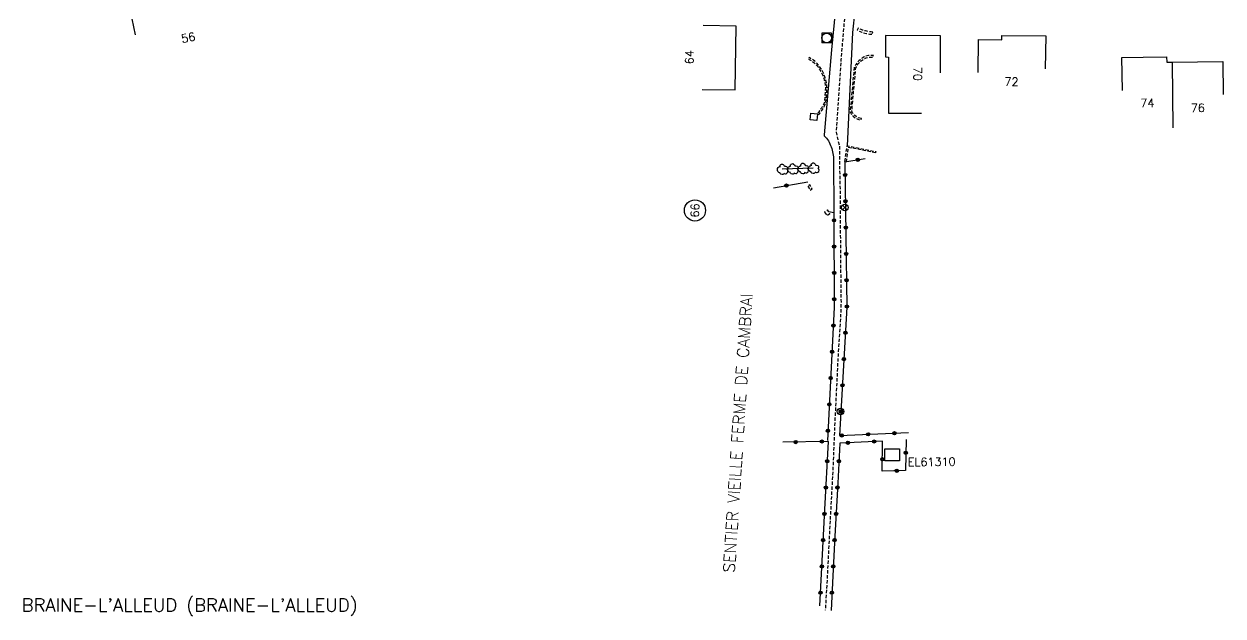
# Model space of a CAD drawing. Header units: millimetres. Extents: x 151000 to 151992, y 152687 to 153000.
# Drawn here: x 151440.8 to 151623.2, y 152750.5 to 152840.5 of the extents above; entities that cross this region are included whole.
import ezdxf
from ezdxf.enums import TextEntityAlignment as Align

# ---------------------------------------------------------------- set-up
doc = ezdxf.new("R2010")
doc.units = ezdxf.units.MM
doc.linetypes.add('DASHED', pattern=[0.75, 0.5, -0.25])
doc.layers.get('0').update_dxf_attribs({"linetype": 'CONTINUOUS'})
for name, color, linetype in [('W0001', 6, 'DASHED'), ('W0008', 7, 'CONTINUOUS'), ('W0100', 7, 'CONTINUOUS'), ('W0112', 1, 'DASHED'), ('W0300', 7, 'CONTINUOUS'), ('W0302', 3, 'CONTINUOUS'), ('W0322', 7, 'CONTINUOUS'), ('W0420', 7, 'CONTINUOUS'), ('W0469', 7, 'CONTINUOUS'), ('W0980', 7, 'CONTINUOUS'), ('W0984', 7, 'CONTINUOUS'), ('W0989', 7, 'CONTINUOUS'), ('W0991', 7, 'CONTINUOUS'), ('W1102', 7, 'CONTINUOUS')]:
    doc.layers.add(name, color=color, linetype=linetype)
doc.styles.get("Standard").update_dxf_attribs({"font": 'romans.shx', "width": 0.85})

# ---------------------------------------------------------------- blocks, each defined once
blk = doc.blocks.new('T300')
for p, q in [((-0.8, 0.51), (-0.86, 0.34)), ((-0.86, 0.34), (-0.86, 0.17)), ((-0.86, 0.17), (-0.74, 0.06)), ((-0.69, 0.63), (-0.8, 0.51)), ((-0.8, -0.06), (-0.74, 0.06)), ((-0.74, 0.06), (-0.69, 0.11)), ((-0.57, 0.69), (-0.69, 0.63)), ((-0.46, 0.69), (-0.57, 0.69)), ((-0.29, 0.63), (-0.46, 0.69)), ((-0.29, 0.63), (-0.17, 0.74)), ((-0.23, 0.57), (-0.29, 0.63)), ((-0.17, 0.74), (-0.06, 0.8)), ((-0.06, 0.8), (0.06, 0.8)), ((0.06, 0.8), (0.23, 0.74)), ((0.23, 0.74), (0.34, 0.63)), ((0.34, 0.63), (0.4, 0.51)), ((0.46, 0.46), (0.34, 0.46)), ((0.4, 0.51), (0.4, 0.46)), ((0.57, 0.4), (0.46, 0.46)), ((0.57, 0.4), (0.69, 0.29)), ((0.69, 0.29), (0.74, 0.17)), ((0.74, 0.06), (0.69, -0.17)), ((0.74, 0.17), (0.74, 0.06)), ((-0.8, -0.17), (-0.8, -0.06)), ((-0.8, -0.23), (-0.8, -0.17)), ((-0.74, -0.34), (-0.8, -0.23)), ((-0.69, -0.4), (-0.74, -0.34)), ((-0.51, -0.46), (-0.69, -0.4)), ((-0.4, -0.46), (-0.51, -0.46)), ((-0.4, -0.46), (-0.34, -0.46)), ((-0.34, -0.46), (-0.34, -0.4)), ((-0.34, -0.51), (-0.34, -0.46)), ((-0.29, -0.63), (-0.34, -0.51)), ((-0.17, -0.74), (-0.29, -0.63)), ((-0.06, -0.8), (-0.17, -0.74)), ((0.06, -0.8), (-0.06, -0.8)), ((0.17, -0.74), (0.06, -0.8)), ((0.23, -0.69), (0.17, -0.74)), ((0.29, -0.46), (0.23, -0.46)), ((0.29, -0.63), (0.23, -0.69)), ((0.46, -0.4), (0.29, -0.46)), ((0.34, -0.51), (0.29, -0.63)), ((0.34, -0.51), (0.34, -0.46)), ((0.57, -0.34), (0.46, -0.4)), ((0.63, -0.29), (0.57, -0.34)), ((0.69, -0.17), (0.63, -0.29))]:
    blk.add_line(p, q)
blk = doc.blocks.new('t322o')
at = {"color": 0, "linetype": 'Continuous'}
for radius in [0.25, 0.15]:
    blk.add_circle((0, 0), radius, dxfattribs=at)
blk = doc.blocks.new('t112o')
at = {"color": 0, "linetype": 'Continuous'}
for p, q in [((-0.5, 0.5), (0.5, 0.5)), ((-0.5, -0.5), (-0.5, 0.5)), ((0.5, 0.5), (0.5, -0.5)), ((0.5, -0.5), (-0.5, -0.5))]:
    blk.add_line(p, q, dxfattribs=at)
blk = doc.blocks.new('T420')
for p, q in [((0.75, 0.75), (-0.75, 0.75)), ((-0.75, 0.75), (-0.75, -0.75)), ((0.75, 0.75), (0.75, -0.75)), ((0.75, -0.75), (-0.75, -0.75))]:
    blk.add_line(p, q)
blk.add_ellipse((0, 0), major_axis=(-0.53, 0.53), ratio=1, start_param=3.926991, end_param=10.210176)
blk = doc.blocks.new('T469')
at = {"color": 0, "linetype": 'Continuous', "flags": 128}
for points in [[(-0.35, 0.35), (0.35, -0.35)], [(-0.35, -0.35), (0.35, 0.35)]]:
    blk.add_lwpolyline(points, dxfattribs=at)
at = {"color": 0, "linetype": 'Continuous'}
blk.add_circle((0, 0), 0.5, dxfattribs=at)

msp = doc.modelspace()

# ---------------------------------------------------------------- linework, layer by layer
at = {"layer": 'W0001', "flags": 128}
msp.add_lwpolyline([(151567.67, 152862.16), (151567.17, 152858), (151566.57, 152852.67), (151566.12, 152847.25), (151565.75, 152842.87), (151565.1, 152835.04), (151564.36, 152824), (151564.89, 152821.73), (151564.87, 152819.39), (151564.98, 152814.16), (151565.01, 152805.99), (151565.11, 152798.07), (151565, 152795.24), (151564.65, 152789.99), (151564.19, 152780.57), (151563.85, 152772.5), (151563.41, 152764.4), (151562.94, 152755.11), (151562.71, 152751.35)], dxfattribs=at)
at = {"layer": 'W0008', "flags": 128}
for points in [[(151567.91, 152849.27), (151566.83, 152839.16), (151566.04, 152821.94)], [(151564.25, 152842.76), (151563.67, 152836.55), (151562.56, 152823.6), (151562.55, 152823.45), (151562.73, 152823.28), (151562.91, 152823.1), (151563.06, 152822.91), (151563.2, 152822.7), (151563.32, 152822.48), (151563.43, 152822.24), (151563.53, 152822.01), (151563.62, 152821.77), (151563.7, 152821.52), (151563.77, 152821.28), (151563.82, 152821.03), (151563.87, 152820.78), (151563.91, 152820.53), (151563.94, 152820.27), (151563.95, 152820.02), (151564.03, 152811.83)]]:
    msp.add_lwpolyline(points, dxfattribs=at)
at = {"layer": 'W0100', "flags": 128}
for points in [[(151457.75, 152838.79), (151456.75, 152843.69), (151472.04, 152846.81), (151473.04, 152841.91)], [(151543.98, 152830.51), (151548.98, 152830.44), (151549.13, 152840.14), (151544.13, 152840.22)], [(151580.23, 152833.03), (151580.23, 152838.64), (151571.86, 152838.71), (151571.86, 152835.45), (151572.33, 152835.44), (151572.34, 152826.89), (151577.34, 152826.89)], [(151585.95, 152833.11), (151586.01, 152838.11), (151589.57, 152838.07), (151589.58, 152838.72), (151596.25, 152838.64), (151596.19, 152833.64)], [(151607.91, 152830.37), (151607.84, 152835.37), (151611.06, 152835.41), (151614.65, 152835.46), (151614.66, 152834.66), (151615.48, 152834.67), (151623.18, 152834.74), (151623.23, 152829.74)]]:
    msp.add_lwpolyline(points, dxfattribs=at)
msp.add_lwpolyline([(151571.79, 152775.87), (151573.99, 152775.89), (151574, 152774.07), (151571.79, 152774.07)], close=True, dxfattribs=at)
at = {"layer": 'W0112', "flags": 128}
for points in [[(151569.93, 152839.24), (151569.7, 152839.25), (151569.48, 152839.27), (151569.26, 152839.31), (151569.04, 152839.35), (151568.82, 152839.4), (151568.61, 152839.46), (151568.38, 152839.53), (151568.16, 152839.62), (151567.94, 152839.72), (151567.72, 152839.84), (151567.55, 152839.54), (151567.78, 152839.41), (151568.02, 152839.3), (151568.26, 152839.21), (151568.51, 152839.12), (151568.74, 152839.06), (151568.97, 152839.01), (151569.2, 152838.96), (151569.44, 152838.93), (151569.67, 152838.9), (151569.91, 152838.89)], [(151560.14, 152835.14), (151560.36, 152835.02), (151560.57, 152834.89), (151560.77, 152834.76), (151560.95, 152834.61), (151561.13, 152834.46), (151561.3, 152834.29), (151561.46, 152834.12), (151561.61, 152833.93), (151561.75, 152833.73), (151561.88, 152833.52), (151562.01, 152833.3), (151562.12, 152833.09), (151562.23, 152832.87), (151562.32, 152832.65), (151562.41, 152832.42), (151562.48, 152832.19), (151562.55, 152831.96), (151562.61, 152831.73), (151562.66, 152831.49), (151562.7, 152831.25), (151562.73, 152831), (151562.75, 152830.77), (151562.58, 152828.56), (151562.49, 152828.35), (151562.38, 152828.12), (151562.25, 152827.89), (151562.12, 152827.67), (151561.98, 152827.45), (151561.83, 152827.24), (151561.67, 152827.03), (151561.5, 152826.83), (151561.68, 152826.67), (151561.86, 152826.88), (151562.02, 152827.09), (151562.18, 152827.31), (151562.32, 152827.54), (151562.46, 152827.77), (151562.59, 152828.01), (151562.71, 152828.25), (151562.82, 152828.5), (151562.99, 152830.77), (151562.97, 152831.03), (151562.94, 152831.28), (151562.9, 152831.53), (151562.85, 152831.78), (151562.79, 152832.02), (151562.72, 152832.27), (151562.64, 152832.5), (151562.55, 152832.74), (151562.45, 152832.97), (151562.34, 152833.2), (151562.22, 152833.42), (151562.09, 152833.64), (151561.95, 152833.86), (151561.8, 152834.07), (151561.64, 152834.27), (151561.47, 152834.46), (151561.29, 152834.64), (151561.11, 152834.8), (151560.91, 152834.96), (151560.7, 152835.1), (151560.48, 152835.23), (151560.25, 152835.35)], [(151568.2, 152826.09), (151567.97, 152826.15), (151567.77, 152826.22), (151567.58, 152826.31), (151567.4, 152826.41), (151567.22, 152826.54), (151567.06, 152826.68), (151566.92, 152826.85), (151566.81, 152827.04), (151566.75, 152827.22), (151567.35, 152833.78), (151567.44, 152833.96), (151567.56, 152834.16), (151567.69, 152834.35), (151567.83, 152834.53), (151567.99, 152834.69), (151568.16, 152834.84), (151568.34, 152834.98), (151568.54, 152835.11), (151568.75, 152835.23), (151568.95, 152835.32), (151569.15, 152835.38), (151569.35, 152835.42), (151569.55, 152835.44), (151569.76, 152835.43), (151569.99, 152835.4), (151570.03, 152835.65), (151569.79, 152835.68), (151569.55, 152835.69), (151569.31, 152835.67), (151569.08, 152835.62), (151568.86, 152835.55), (151568.63, 152835.45), (151568.41, 152835.32), (151568.2, 152835.19), (151568, 152835.03), (151567.82, 152834.87), (151567.65, 152834.69), (151567.49, 152834.5), (151567.35, 152834.3), (151567.22, 152834.08), (151567.1, 152833.85), (151566.5, 152827.19), (151566.58, 152826.93), (151566.71, 152826.71), (151566.89, 152826.5), (151567.07, 152826.34), (151567.26, 152826.21), (151567.46, 152826.09), (151567.68, 152825.99), (151567.9, 152825.91), (151568.14, 152825.85)], [(151570.36, 152820.87), (151566.2, 152821.71), (151565.88, 152819.49), (151565.69, 152819.51), (151566.04, 152821.95), (151570.4, 152821.06)], [(151560.04, 152815.83), (151560.4, 152815.21), (151560.71, 152815.39), (151560.35, 152816.01)], [(151562.59, 152811.88), (151562.97, 152811.35), (151563.42, 152811.68), (151563.05, 152812.2)]]:
    msp.add_lwpolyline(points, close=True, dxfattribs=at)
at = {"layer": 'W0302', "flags": 128}
msp.add_lwpolyline([(151560.89, 152818.54), (151556.16, 152818.37)], dxfattribs=at)
at = {"layer": 'W0322', "flags": 128}
for points in [[(151565.69, 152819.51), (151566.01, 152797.43), (151564.87, 152777.91), (151575.38, 152778.35)], [(151565.69, 152819.51), (151568.8, 152820)], [(151554.83, 152815.55), (151560.07, 152816.49)], [(151563.26, 152811.98), (151564.03, 152811.83), (151564.09, 152797.36), (151563.05, 152777.17)], [(151561.89, 152752.02), (151562.63, 152766.67), (151563.18, 152777.02), (151556.26, 152776.88)], [(151575, 152777.28), (151574.9, 152772.6), (151571.39, 152772.5), (151571.4, 152777.06), (151564.93, 152776.75), (151564.6, 152770.67), (151564.17, 152762.61), (151563.84, 152756.58), (151563.6, 152751.33)]]:
    msp.add_lwpolyline(points, dxfattribs=at)
at = {"layer": 'W1102', "flags": 128}
msp.add_lwpolyline([(151615.48, 152834.67), (151615.57, 152824.67)], dxfattribs=at)
at = {"layer": 'W1102'}
msp.add_circle((151542.88, 152812.12), 1.61, dxfattribs=at)

# ---------------------------------------------------------------- block references
at = {"layer": 'W0112', "rotation": 353.9791037404639}
msp.add_blockref('t112o', (151560.98, 152826.35), dxfattribs=at)
at = {"layer": 'W0300', "rotation": 182.0847151541647}
for p in [(151556.16, 152818.37), (151557.74, 152818.43), (151559.31, 152818.49), (151560.89, 152818.54)]:
    msp.add_blockref('T300', p, dxfattribs=at)
at = {"layer": 'W0322'}
for p, rotation in [((151567.66, 152819.82), 8.852120727367119), ((151565.72, 152817.51), 270.8231498388858), ((151556.8, 152815.9), 10.20633406710321), ((151565.78, 152813.51), 270.8231498388858), ((151564.04, 152810.62), 270.2126566778094), ((151565.84, 152809.51), 270.8231498388858), ((151564.05, 152806.62), 270.2126566778094), ((151565.89, 152805.52), 270.8231498388858), ((151564.07, 152802.62), 270.2126566778094), ((151565.95, 152801.52), 270.8231498388858), ((151564.08, 152798.62), 270.2126566778094), ((151566.01, 152797.52), 270.8231498388858), ((151563.95, 152794.62), 267.0543971111896), ((151565.78, 152793.52), 266.6690956257379), ((151563.74, 152790.63), 267.0543971111896), ((151565.55, 152789.53), 266.6690956257379), ((151563.53, 152786.63), 267.0543971111896), ((151565.32, 152785.54), 266.6690956257379), ((151563.33, 152782.64), 267.0543971111896), ((151565.08, 152781.54), 266.6690956257379), ((151563.12, 152778.64), 267.0543971111896), ((151569.23, 152778.09), 2.412654515793223), ((151573.23, 152778.26), 2.412654515793223), ((151558.21, 152776.92), 181.1399180398929), ((151562.21, 152777), 181.1399180398929), ((151565.23, 152777.92), 2.412654515793223), ((151566.16, 152776.81), 182.7109590563944), ((151570.15, 152777), 182.7109590563944), ((151574.95, 152775.28), 268.7307723208357), ((151563.02, 152773.99), 86.94978755932485), ((151564.78, 152773.99), 266.9757905209657), ((151571.4, 152774.31), 89.89175480481742), ((151573.58, 152772.56), 181.6079978110884), ((151562.81, 152770), 86.94978755932485), ((151564.57, 152770), 266.8958558030912), ((151562.59, 152766), 87.12137984760315), ((151564.35, 152766), 266.8958558030912), ((151562.39, 152762.01), 87.12137984760315), ((151564.13, 152762.01), 266.9260133241906), ((151562.19, 152758.01), 87.12137984760315), ((151563.92, 152758.01), 266.9260133241906), ((151561.99, 152754.02), 87.12137984760315), ((151563.72, 152754.02), 267.3523189694769)]:
    msp.add_blockref('t322o', p, dxfattribs=dict(at, rotation=rotation))
at = {"layer": 'W0420'}
msp.add_blockref('T420', (151562.92, 152838.34), dxfattribs=at)
at = {"layer": 'W0469'}
for p in [(151565.69, 152812.56), (151565.04, 152781.56)]:
    msp.add_blockref('T469', p, dxfattribs=at)

# ---------------------------------------------------------------- texts
at = {"layer": 'W0980'}
msp.add_text("BRAINE-L'ALLEUD (BRAINE-L'ALLEUD)", height=2, dxfattribs=at).set_placement((151466, 152752), align=Align.MIDDLE)
at = {"layer": 'W0984'}
msp.add_text('EL61310', height=1.25, rotation=0.3704, dxfattribs=at).set_placement((151578.9, 152773.9), align=Align.MIDDLE)
at = {"layer": 'W0989'}
msp.add_text('SENTIER VIEILLE FERME DE CAMBRAI', height=1.75, rotation=86.3032, dxfattribs=at).set_placement((151549.41, 152778.29), align=Align.MIDDLE)
at = {"layer": 'W0991'}
for s, rotation, p in [('56', 11.5441, (151465.79, 152838.39)), ('64', 89.1223, (151542.05, 152835.4)), ('70', 270.0725, (151576.78, 152832.89)), ('72', 359.4285, (151591.04, 152831.69)), ('74', 1.1658, (151611.73, 152828.44)), ('76', 0.5017, (151619.39, 152827.71)), ('66', 89.1223, (151542.88, 152812.12))]:
    msp.add_text(s, height=1.25, rotation=rotation, dxfattribs=at).set_placement(p, align=Align.MIDDLE)

doc.saveas('drawing.dxf')
